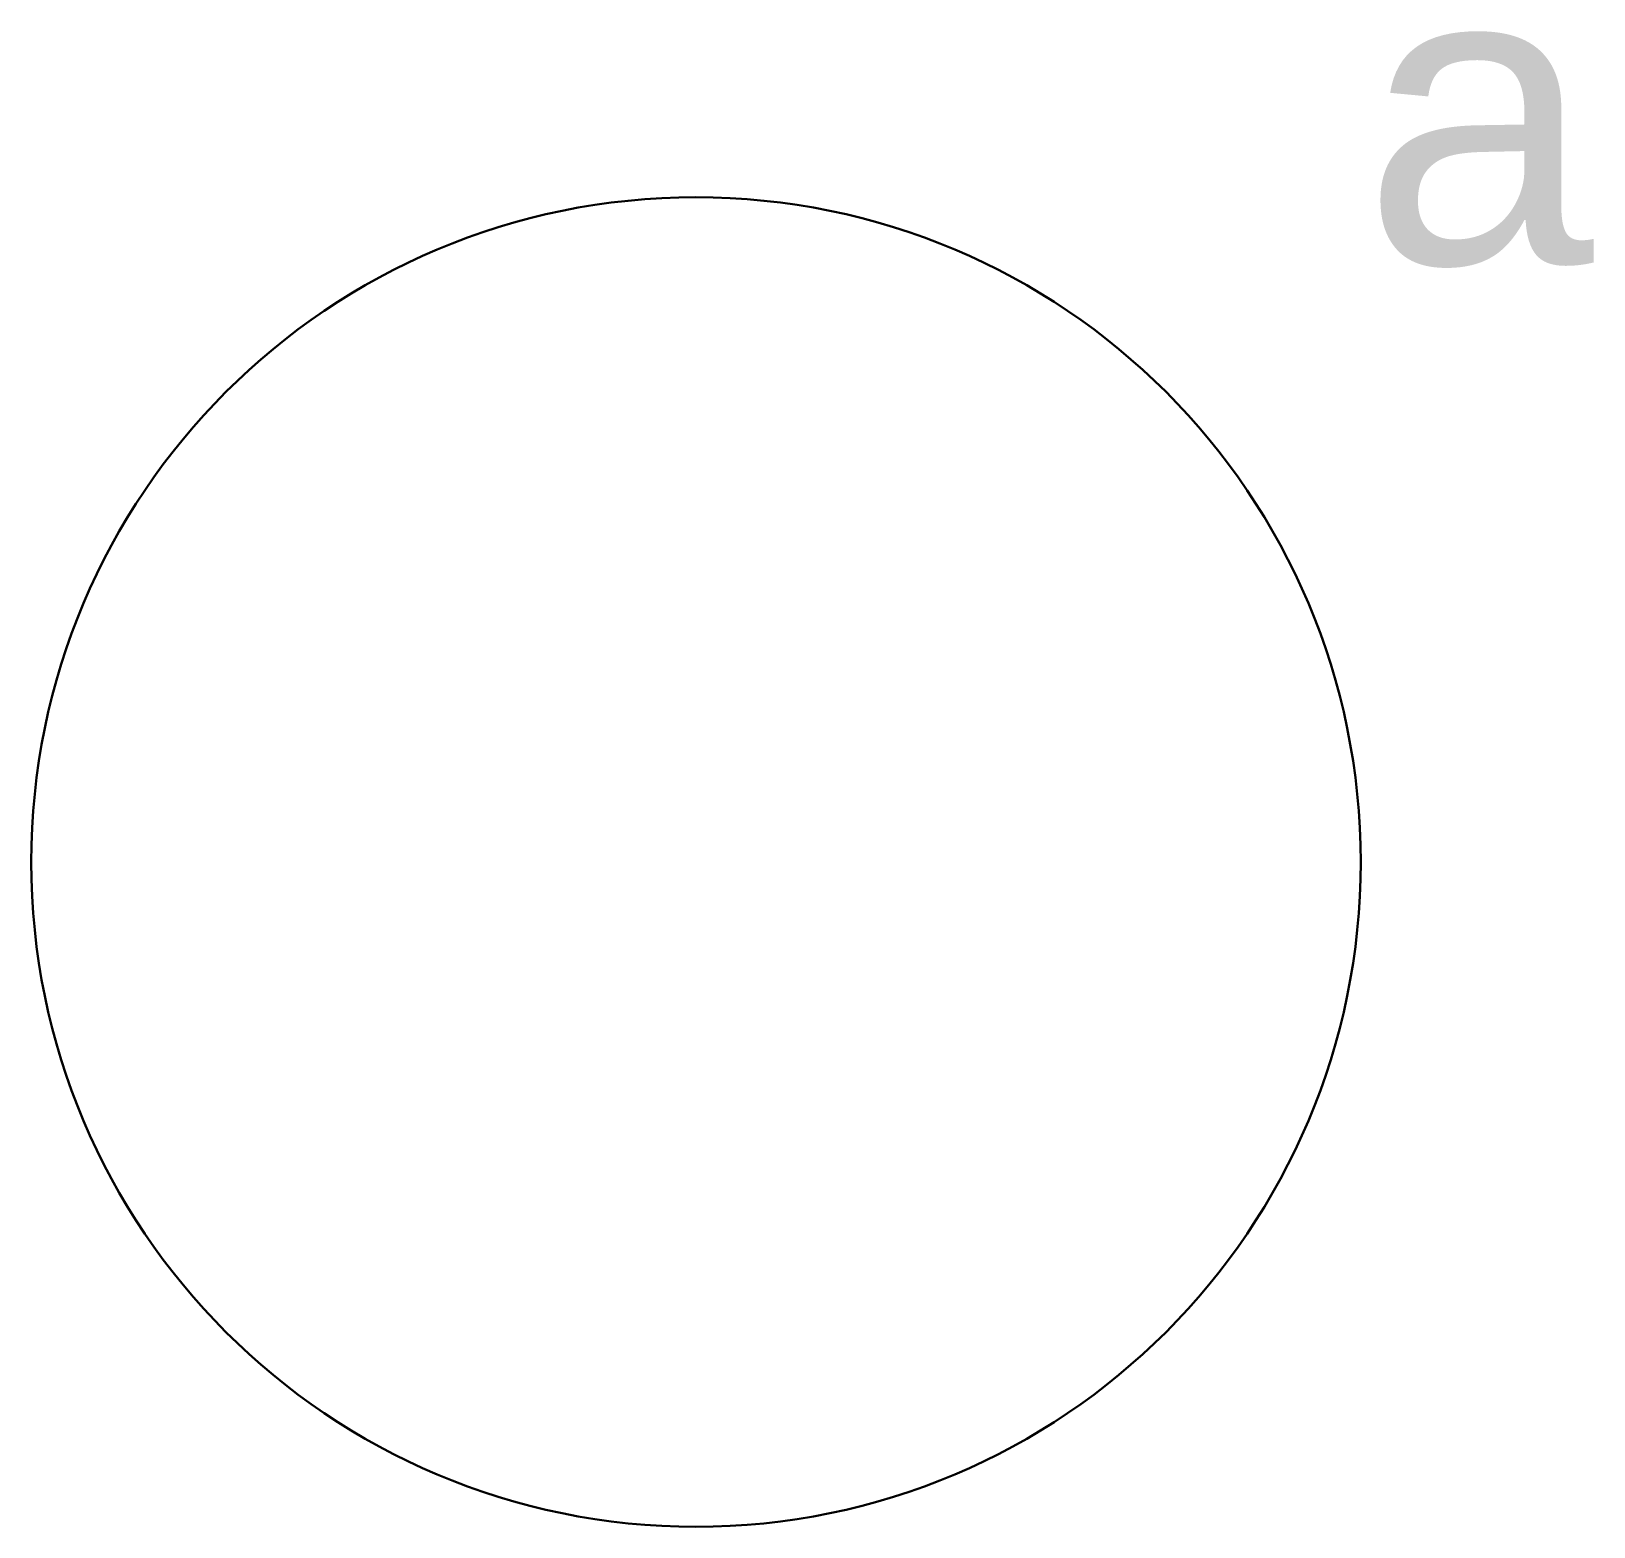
# Model space of a CAD drawing. Header units: metres. Extents: x 5331.9 to 5379.2, y 980.9 to 1026.2.
import ezdxf

# ---------------------------------------------------------------- set-up
doc = ezdxf.new("R2010")
doc.units = ezdxf.units.M
doc.linetypes.add('ACAD_ISO03W100', pattern=[30, 12, -18])
doc.styles.get("Standard").update_dxf_attribs({"font": 'Arial.ttf'})

msp = doc.modelspace()

# ---------------------------------------------------------------- linework, layer by layer
at = {"lineweight": 30}
msp.add_circle((5352.019, 1001.042), 20.126, dxfattribs=at)

# ---------------------------------------------------------------- texts
at = {"linetype": 'ACAD_ISO03W100', "lineweight": 30, "insert": (5372.209, 1028.155), "char_height": 9, "attachment_point": 1}
msp.add_mtext_dynamic_manual_height_columns('a', width=20.52454, gutter_width=12.5, heights=[0], dxfattribs=at)

doc.saveas('drawing.dxf')
